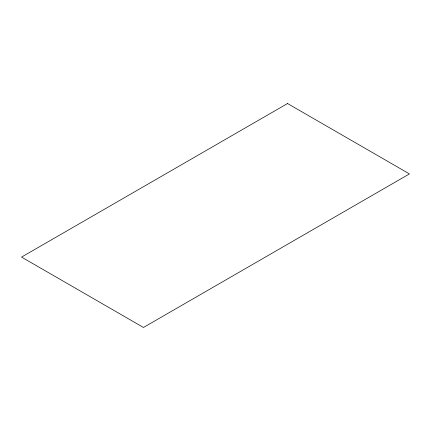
<?xml version="1.0" encoding="UTF-8"?>
<svg xmlns="http://www.w3.org/2000/svg" width="431" height="431" viewBox="0 0 431 431"><rect width="100%" height="100%" fill="white"/><g stroke="black" fill="none" stroke-linecap="round" stroke-linejoin="round"><path stroke-width="0.65" d="M287.536 103.526L21.55 257.091L143.464 327.474L409.45 173.909L287.536 103.526"/></g></svg>
